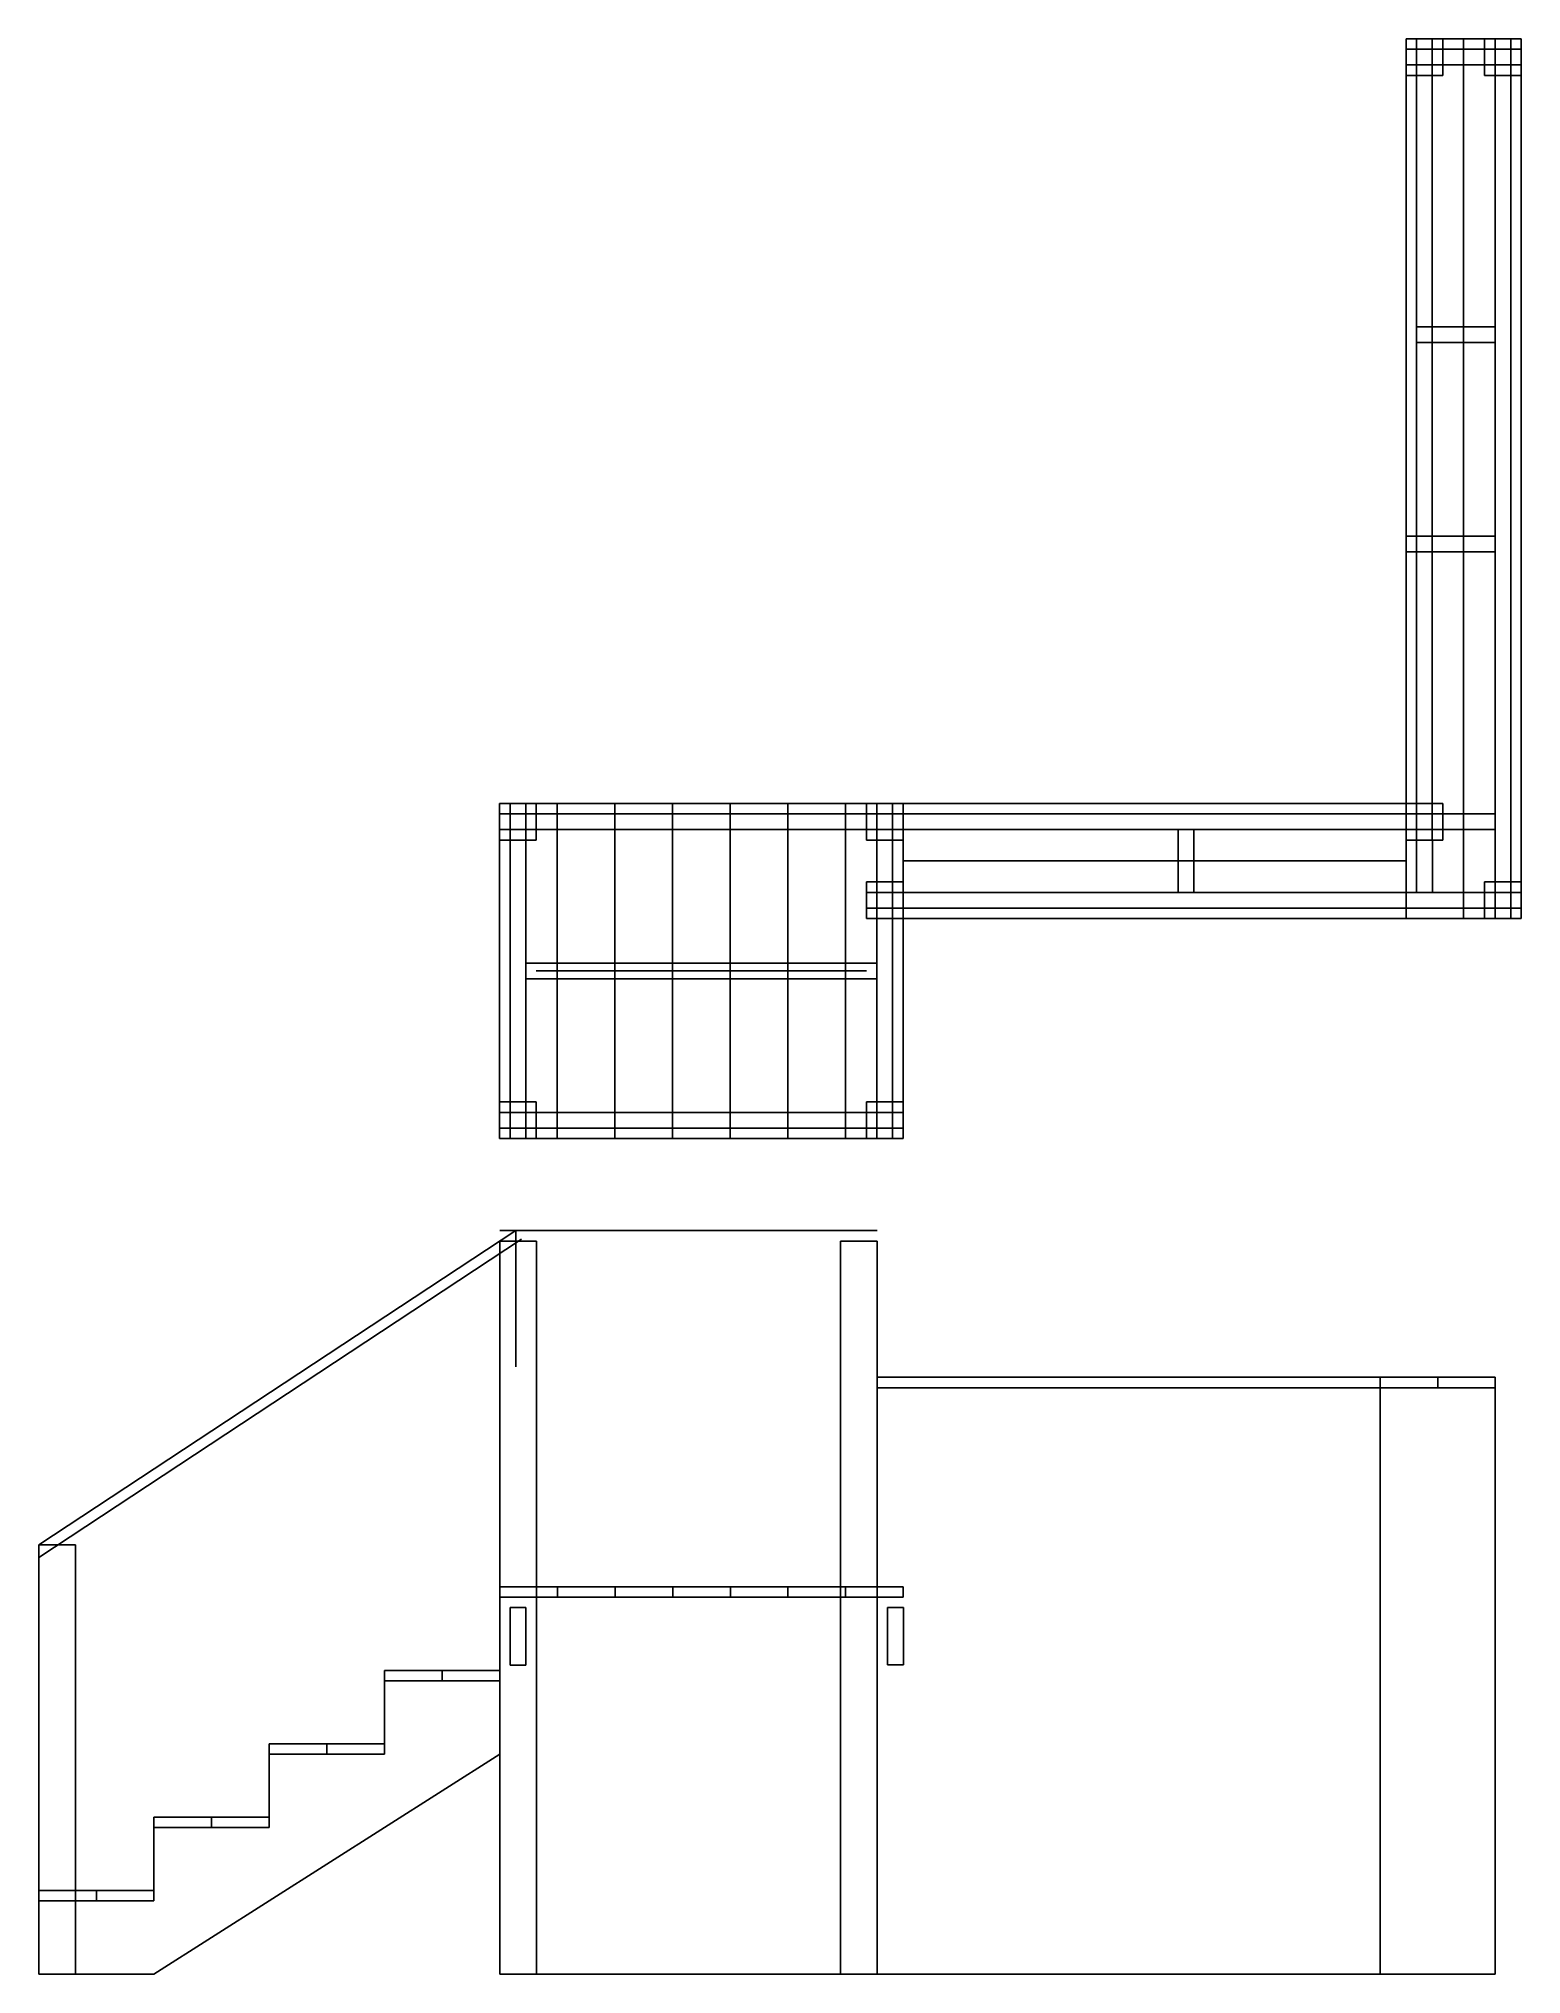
# Model space of a CAD drawing. Header units: inches. Extents: x 0 to 141, y 0 to 185.
import ezdxf

# ---------------------------------------------------------------- set-up
doc = ezdxf.new("R2010")
doc.units = ezdxf.units.IN
doc.header["$MEASUREMENT"] = 0
for name, color, linetype, lineweight in [('2x6', 30, 'Continuous', 25), ('Composite Deck', 4, 'Continuous', 25), ('Guides', 2, 'Continuous', 25), ('Landing', 3, 'Continuous', 25), ('Ledge', 5, 'Continuous', 25), ('Stringer', 7, 'Continuous', 25)]:
    doc.layers.add(name, color=color, linetype=linetype, lineweight=lineweight)
doc.layers.add('Posts', color=56, linetype='Continuous', lineweight=25, true_color=0x808000)

msp = doc.modelspace()

# ---------------------------------------------------------------- linework, layer by layer
at = {"layer": '2x6'}
for p, q in [((133.98, 183.78), (137.98, 183.78)), ((133.98, 182.28), (133.98, 183.78)), ((137.98, 183.78), (137.98, 182.28)), ((131.48, 181.28), (132.98, 181.28)), ((131.48, 111.78), (131.48, 181.28)), ((132.98, 181.28), (132.98, 111.78)), ((137.98, 182.28), (133.98, 182.28)), ((140.48, 181.28), (138.98, 181.28)), ((138.98, 181.28), (138.98, 103.28)), ((140.48, 104.28), (140.48, 181.28)), ((132.98, 157.28), (138.98, 157.28)), ((132.98, 155.78), (132.98, 157.28)), ((138.98, 157.28), (138.98, 155.78)), ((138.98, 155.78), (132.98, 155.78)), ((132.98, 137.28), (138.98, 137.28)), ((132.98, 135.78), (132.98, 137.28)), ((138.98, 137.28), (138.98, 135.78)), ((138.98, 135.78), (132.98, 135.78)), ((132.98, 111.78), (131.48, 111.78)), ((47.48, 110.78), (78.98, 110.78)), ((47.48, 109.28), (47.48, 110.78)), ((78.98, 109.28), (47.48, 109.28)), ((78.98, 110.78), (78.98, 109.28)), ((82.48, 110.78), (130.48, 110.78)), ((82.48, 109.28), (82.48, 110.78)), ((130.48, 109.28), (82.48, 109.28)), ((108.73, 109.28), (110.23, 109.28)), ((108.73, 103.28), (108.73, 109.28)), ((110.23, 109.28), (110.23, 103.28)), ((130.48, 110.78), (130.48, 109.28)), ((133.98, 110.78), (138.98, 110.78)), ((133.98, 109.28), (133.98, 110.78)), ((138.98, 109.28), (133.98, 109.28)), ((138.98, 110.78), (138.98, 109.28)), ((44.98, 108.28), (46.48, 108.28)), ((44.98, 83.28), (44.98, 108.28)), ((46.48, 108.28), (46.48, 83.28)), ((79.98, 108.28), (81.48, 108.28)), ((79.98, 104.28), (79.98, 108.28)), ((81.48, 108.28), (81.48, 104.28)), ((131.48, 108.28), (133, 108.28)), ((131.48, 103.28), (131.48, 108.28)), ((133, 108.28), (133, 103.28)), ((81.48, 104.28), (79.98, 104.28)), ((138.98, 104.28), (140.48, 104.28)), ((82.48, 103.28), (137.98, 103.28)), ((82.48, 101.78), (82.48, 103.28)), ((137.98, 101.78), (82.48, 101.78)), ((110.23, 103.28), (108.73, 103.28)), ((137.98, 103.28), (137.98, 101.78)), ((79.98, 100.78), (81.48, 100.78)), ((79.98, 83.28), (79.98, 100.78)), ((81.48, 100.78), (81.48, 83.28)), ((46.48, 96.53), (79.98, 96.53)), ((46.48, 95.03), (46.48, 96.53)), ((79.98, 96.53), (79.98, 95.03)), ((79.98, 95.03), (46.48, 95.03)), ((46.48, 83.28), (44.98, 83.28)), ((81.48, 83.28), (79.98, 83.28)), ((78.98, 82.28), (47.48, 82.28)), ((47.48, 82.28), (47.48, 80.78)), ((78.98, 80.78), (78.98, 82.28)), ((47.48, 80.78), (78.98, 80.78)), ((46.5, 35), (45, 35)), ((45, 35), (45, 29.5)), ((46.5, 29.5), (46.5, 35)), ((82.51, 35.03), (81.01, 35.03)), ((81.01, 35.03), (81.01, 29.53)), ((82.51, 29.53), (82.51, 35.03)), ((45, 29.5), (46.5, 29.5)), ((81.01, 29.53), (82.51, 29.53))]:
    msp.add_line(p, q, dxfattribs=at)
at = {"layer": 'Composite Deck'}
for p, q in [((135.98, 184.78), (130.48, 184.78)), ((130.48, 184.78), (130.48, 100.78)), ((135.98, 100.78), (135.98, 184.78)), ((141.48, 184.78), (135.98, 184.78)), ((135.98, 184.78), (135.98, 100.78)), ((141.48, 100.78), (141.48, 184.78)), ((49.48, 111.78), (43.98, 111.78)), ((43.98, 111.78), (43.98, 79.78)), ((49.48, 79.78), (49.48, 111.78)), ((54.98, 111.78), (49.48, 111.78)), ((49.48, 111.78), (49.48, 79.78)), ((54.98, 79.78), (54.98, 111.78)), ((60.48, 111.78), (54.98, 111.78)), ((54.98, 111.78), (54.98, 79.78)), ((60.48, 79.78), (60.48, 111.78)), ((65.98, 111.78), (60.48, 111.78)), ((60.48, 111.78), (60.48, 79.78)), ((65.98, 79.78), (65.98, 111.78)), ((71.48, 111.78), (65.98, 111.78)), ((65.98, 111.78), (65.98, 79.78)), ((71.48, 79.78), (71.48, 111.78)), ((76.98, 111.78), (71.48, 111.78)), ((71.48, 111.78), (71.48, 79.78)), ((76.98, 79.78), (76.98, 111.78)), ((82.48, 111.78), (76.98, 111.78)), ((76.98, 111.78), (76.98, 79.78)), ((82.48, 79.78), (82.48, 111.78)), ((130.48, 111.78), (82.48, 111.78)), ((82.48, 111.78), (82.48, 106.28)), ((130.48, 106.28), (130.48, 111.78)), ((82.48, 106.28), (130.48, 106.28)), ((130.48, 106.28), (82.48, 106.28)), ((82.48, 106.28), (82.48, 100.78)), ((130.48, 100.78), (130.48, 106.28)), ((82.48, 100.78), (130.48, 100.78)), ((130.48, 100.78), (135.98, 100.78)), ((135.98, 100.78), (141.48, 100.78)), ((43.98, 79.78), (49.48, 79.78)), ((49.48, 79.78), (54.98, 79.78)), ((54.98, 79.78), (60.48, 79.78)), ((60.48, 79.78), (65.98, 79.78)), ((65.98, 79.78), (71.48, 79.78)), ((71.48, 79.78), (76.98, 79.78)), ((76.98, 79.78), (82.48, 79.78)), ((128, 57), (80, 57)), ((80, 57), (80, 56)), ((80, 56), (128, 56)), ((133.5, 57), (128, 57)), ((128, 57), (128, 56)), ((128, 56), (128, 57)), ((128, 56), (133.5, 56)), ((133.5, 56), (133.5, 57)), ((139, 57), (133.5, 57)), ((133.5, 57), (133.5, 56)), ((133.5, 56), (139, 56)), ((139, 56), (139, 57)), ((49.5, 37), (44, 37)), ((44, 37), (44, 36)), ((49.5, 36), (49.5, 37)), ((55, 37), (49.5, 37)), ((49.5, 37), (49.5, 36)), ((55, 36), (55, 37)), ((60.5, 37), (55, 37)), ((55, 37), (55, 36)), ((60.5, 36), (60.5, 37)), ((66, 37), (60.5, 37)), ((60.5, 37), (60.5, 36)), ((66, 36), (66, 37)), ((71.5, 37), (66, 37)), ((66, 37), (66, 36)), ((71.5, 36), (71.5, 37)), ((77, 37), (71.5, 37)), ((71.5, 37), (71.5, 36)), ((77, 36), (77, 37)), ((82.5, 37), (77, 37)), ((77, 37), (77, 36)), ((82.5, 36), (82.5, 37)), ((44, 36), (49.5, 36)), ((49.5, 36), (55, 36)), ((55, 36), (60.5, 36)), ((60.5, 36), (66, 36)), ((66, 36), (71.5, 36)), ((71.5, 36), (77, 36)), ((77, 36), (82.5, 36)), ((38.5, 29), (33, 29)), ((33, 29), (33, 28)), ((33, 28), (38.5, 28)), ((38.5, 28), (38.5, 29)), ((44, 29), (38.5, 29)), ((38.5, 29), (38.5, 28)), ((38.5, 28), (44, 28)), ((44, 28), (44, 29)), ((27.5, 22), (22, 22)), ((22, 22), (22, 21)), ((22, 21), (27.5, 21)), ((27.5, 21), (27.5, 22)), ((33, 22), (27.5, 22)), ((27.5, 22), (27.5, 21)), ((27.5, 21), (33, 21)), ((33, 21), (33, 22)), ((16.5, 15), (11, 15)), ((11, 15), (11, 14)), ((16.5, 14), (16.5, 15)), ((22, 15), (16.5, 15)), ((16.5, 15), (16.5, 14)), ((22, 14), (22, 15)), ((11, 14), (16.5, 14)), ((16.5, 14), (22, 14)), ((5.5, 8), (0, 8)), ((0, 8), (0, 7)), ((5.5, 7), (5.5, 8)), ((11, 8), (5.5, 8)), ((5.5, 8), (5.5, 7)), ((11, 7), (11, 8)), ((0, 7), (5.5, 7)), ((5.5, 7), (11, 7))]:
    msp.add_line(p, q, dxfattribs=at)
at = {"layer": 'Guides'}
for p, q in [((131.48, 184.78), (131.48, 103.28)), ((132.98, 181.28), (132.98, 184.78)), ((138.98, 184.78), (138.98, 181.28)), ((140.48, 181.28), (140.48, 184.78)), ((133.98, 183.78), (130.48, 183.78)), ((141.48, 183.78), (135.98, 183.78)), ((130.48, 182.28), (133.98, 182.28)), ((137.98, 182.28), (141.48, 182.28)), ((131.48, 157.28), (138.98, 157.28)), ((131.48, 155.78), (138.98, 155.78)), ((138.98, 137.28), (130.48, 137.28)), ((138.98, 135.78), (130.48, 135.78)), ((44.98, 111.78), (44.98, 79.78)), ((46.48, 111.78), (46.48, 79.78)), ((79.98, 79.78), (79.98, 111.78)), ((81.48, 79.78), (81.48, 111.78)), ((131.48, 111.78), (131.48, 108.28)), ((132.98, 111.78), (132.98, 108.28)), ((49.48, 110.78), (43.98, 110.78)), ((49.48, 109.28), (43.98, 109.28)), ((82.48, 110.78), (78.98, 110.78)), ((82.48, 109.28), (78.98, 109.28)), ((133.98, 110.78), (130.48, 110.78)), ((138.98, 109.28), (130.48, 109.28)), ((138.98, 100.78), (138.98, 104.28)), ((140.48, 100.78), (140.48, 104.28)), ((82.48, 103.28), (78.98, 103.28)), ((82.48, 101.78), (78.98, 101.78)), ((137.98, 103.28), (141.48, 103.28)), ((137.98, 101.78), (141.48, 101.78)), ((79.98, 96.53), (46.48, 96.53)), ((79.98, 95.03), (46.48, 95.03)), ((78.98, 95.78), (47.48, 95.78)), ((47.48, 82.28), (43.98, 82.28)), ((82.48, 82.28), (78.98, 82.28)), ((47.48, 80.78), (43.98, 80.78)), ((82.48, 80.78), (78.98, 80.78)), ((0, 41), (45.52, 71)), ((80, 71), (44, 71)), ((45.52, 59), (45.52, 71)), ((0, 39.8), (46.07, 70.17)), ((45.52, 58), (45.52, 70))]:
    msp.add_line(p, q, dxfattribs=at)
at = {"layer": 'Landing'}
for p, q in [((80, 36), (44, 36)), ((44, 36), (44, 0)), ((80, 0), (80, 36)), ((44, 0), (80, 0))]:
    msp.add_line(p, q, dxfattribs=at)
at = {"layer": 'Ledge'}
for p, q in [((128, 56), (80, 56)), ((80, 56), (80, 0)), ((128, 0), (128, 56)), ((139, 56), (128, 56)), ((128, 56), (128, 0)), ((139, 0), (139, 56)), ((80, 0), (128, 0)), ((128, 0), (139, 0))]:
    msp.add_line(p, q, dxfattribs=at)
at = {"layer": 'Posts'}
for p, q in [((133.98, 184.78), (130.48, 184.78)), ((130.48, 184.78), (130.48, 181.28)), ((133.98, 181.28), (133.98, 184.78)), ((141.48, 184.78), (137.98, 184.78)), ((137.98, 184.78), (137.98, 181.28)), ((141.48, 181.28), (141.48, 184.78)), ((130.48, 181.28), (133.98, 181.28)), ((137.98, 181.28), (141.48, 181.28)), ((47.48, 111.78), (43.98, 111.78)), ((43.98, 111.78), (43.98, 108.28)), ((47.48, 108.28), (47.48, 111.78)), ((82.48, 111.78), (78.98, 111.78)), ((78.98, 111.78), (78.98, 108.28)), ((82.48, 108.28), (82.48, 111.78)), ((133.98, 111.78), (130.48, 111.78)), ((130.48, 111.78), (130.48, 108.28)), ((133.98, 108.28), (133.98, 111.78)), ((43.98, 108.28), (47.48, 108.28)), ((78.98, 108.28), (82.48, 108.28)), ((130.48, 108.28), (133.98, 108.28)), ((82.48, 104.28), (78.98, 104.28)), ((78.98, 104.28), (78.98, 100.78)), ((82.48, 100.78), (82.48, 104.28)), ((141.48, 104.28), (137.98, 104.28)), ((137.98, 104.28), (137.98, 100.78)), ((141.48, 100.78), (141.48, 104.28)), ((78.98, 100.78), (82.48, 100.78)), ((137.98, 100.78), (141.48, 100.78)), ((47.48, 83.28), (43.98, 83.28)), ((43.98, 83.28), (43.98, 79.78)), ((47.48, 79.78), (47.48, 83.28)), ((82.48, 83.28), (78.98, 83.28)), ((78.98, 83.28), (78.98, 79.78)), ((82.48, 79.78), (82.48, 83.28)), ((43.98, 79.78), (47.48, 79.78)), ((78.98, 79.78), (82.48, 79.78)), ((47.5, 70), (44, 70)), ((44, 70), (44, 0)), ((47.5, 0), (47.5, 70)), ((80, 70), (76.5, 70)), ((76.5, 70), (76.5, 0)), ((80, 0), (80, 70)), ((3.5, 41), (0, 41)), ((0, 41), (0, 0)), ((3.5, 0), (3.5, 41)), ((0, 0), (3.5, 0)), ((44, 0), (47.5, 0)), ((76.5, 0), (80, 0))]:
    msp.add_line(p, q, dxfattribs=at)
at = {"layer": 'Stringer'}
for p, q in [((44, 28), (33, 28)), ((33, 28), (33, 21)), ((44, 21), (44, 28)), ((11, 0), (44, 21)), ((22, 21), (33, 21)), ((22, 21), (22, 14)), ((11, 14), (22, 14)), ((11, 14), (11, 7)), ((0, 7), (0, 0)), ((0, 7), (11, 7)), ((0, 0), (11, 0))]:
    msp.add_line(p, q, dxfattribs=at)

doc.saveas('drawing.dxf')
